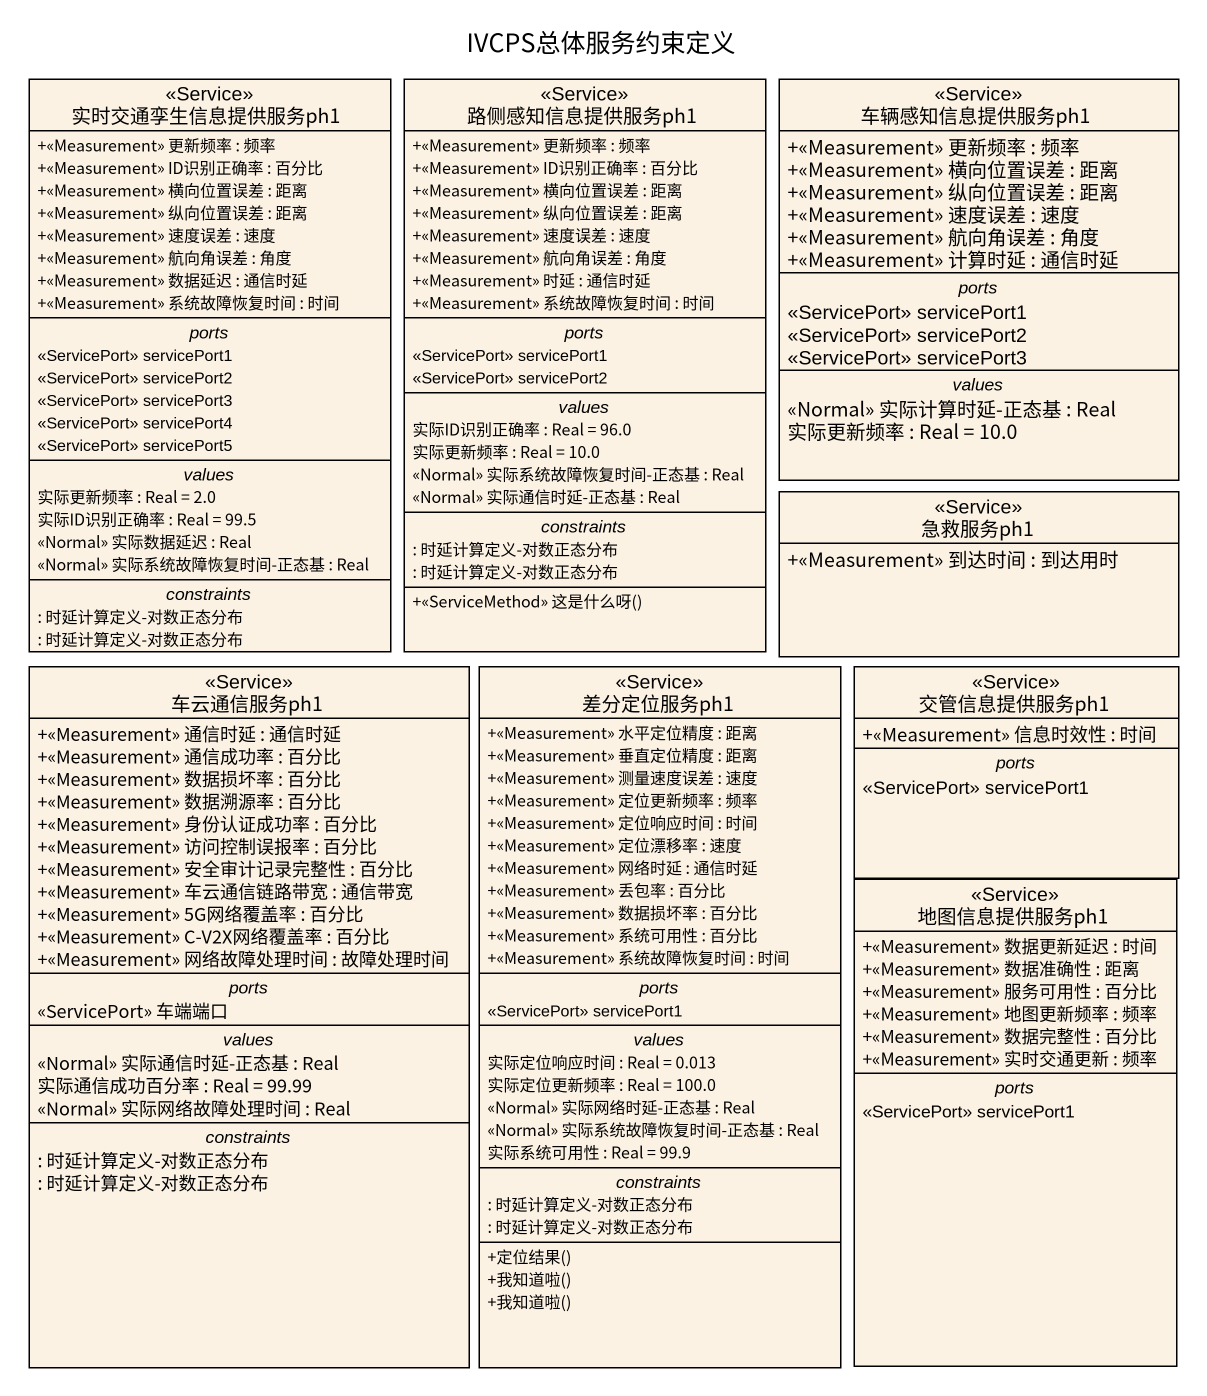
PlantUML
@startuml
title IVCPS总体服务约束定义
hide circle
hide empty members
skinparam classAttributeIconSize 0
class 实时交通孪生信息提供服务ph1 <<Service>> {
  +<<Measurement>> 更新频率 : 频率
  +<<Measurement>> ID识别正确率 : 百分比
  +<<Measurement>> 横向位置误差 : 距离
  +<<Measurement>> 纵向位置误差 : 距离
  +<<Measurement>> 速度误差 : 速度
  +<<Measurement>> 航向角误差 : 角度
  +<<Measurement>> 数据延迟 : 通信时延
  +<<Measurement>> 系统故障恢复时间 : 时间
  -- ports --
  <<ServicePort>> servicePort1
  <<ServicePort>> servicePort2
  <<ServicePort>> servicePort3
  <<ServicePort>> servicePort4
  <<ServicePort>> servicePort5
  -- values --
  实际更新频率 : Real = 2.0
  实际ID识别正确率 : Real = 99.5
  <<Normal>> 实际数据延迟 : Real
  <<Normal>> 实际系统故障恢复时间-正态基 : Real
  -- constraints --
  : 时延计算定义-对数正态分布
  : 时延计算定义-对数正态分布
}
class 路侧感知信息提供服务ph1 <<Service>> {
  +<<Measurement>> 更新频率 : 频率
  +<<Measurement>> ID识别正确率 : 百分比
  +<<Measurement>> 横向位置误差 : 距离
  +<<Measurement>> 纵向位置误差 : 距离
  +<<Measurement>> 速度误差 : 速度
  +<<Measurement>> 航向角误差 : 角度
  +<<Measurement>> 时延 : 通信时延
  +<<Measurement>> 系统故障恢复时间 : 时间
  -- ports --
  <<ServicePort>> servicePort1
  <<ServicePort>> servicePort2
  -- values --
  实际ID识别正确率 : Real = 96.0
  实际更新频率 : Real = 10.0
  <<Normal>> 实际系统故障恢复时间-正态基 : Real
  <<Normal>> 实际通信时延-正态基 : Real
  -- constraints --
  : 时延计算定义-对数正态分布
  : 时延计算定义-对数正态分布
  --
  +<<ServiceMethod>> 这是什么呀()
}
class 车辆感知信息提供服务ph1 <<Service>> {
  +<<Measurement>> 更新频率 : 频率
  +<<Measurement>> 横向位置误差 : 距离
  +<<Measurement>> 纵向位置误差 : 距离
  +<<Measurement>> 速度误差 : 速度
  +<<Measurement>> 航向角误差 : 角度
  +<<Measurement>> 计算时延 : 通信时延
  -- ports --
  <<ServicePort>> servicePort1
  <<ServicePort>> servicePort2
  <<ServicePort>> servicePort3
  -- values --
  <<Normal>> 实际计算时延-正态基 : Real
  实际更新频率 : Real = 10.0
}
class 急救服务ph1 <<Service>> {
  +<<Measurement>> 到达时间 : 到达用时
}
class 车云通信服务ph1 <<Service>> {
  +<<Measurement>> 通信时延 : 通信时延
  +<<Measurement>> 通信成功率 : 百分比
  +<<Measurement>> 数据损坏率 : 百分比
  +<<Measurement>> 数据溯源率 : 百分比
  +<<Measurement>> 身份认证成功率 : 百分比
  +<<Measurement>> 访问控制误报率 : 百分比
  +<<Measurement>> 安全审计记录完整性 : 百分比
  +<<Measurement>> 车云通信链路带宽 : 通信带宽
  +<<Measurement>> 5G网络覆盖率 : 百分比
  +<<Measurement>> C-V2X网络覆盖率 : 百分比
  +<<Measurement>> 网络故障处理时间 : 故障处理时间
  -- ports --
  <<ServicePort>> 车端端口
  -- values --
  <<Normal>> 实际通信时延-正态基 : Real
  实际通信成功百分率 : Real = 99.99
  <<Normal>> 实际网络故障处理时间 : Real
  -- constraints --
  : 时延计算定义-对数正态分布
  : 时延计算定义-对数正态分布
}
class 差分定位服务ph1 <<Service>> {
  +<<Measurement>> 水平定位精度 : 距离
  +<<Measurement>> 垂直定位精度 : 距离
  +<<Measurement>> 测量速度误差 : 速度
  +<<Measurement>> 定位更新频率 : 频率
  +<<Measurement>> 定位响应时间 : 时间
  +<<Measurement>> 定位漂移率 : 速度
  +<<Measurement>> 网络时延 : 通信时延
  +<<Measurement>> 丢包率 : 百分比
  +<<Measurement>> 数据损坏率 : 百分比
  +<<Measurement>> 系统可用性 : 百分比
  +<<Measurement>> 系统故障恢复时间 : 时间
  -- ports --
  <<ServicePort>> servicePort1
  -- values --
  实际定位响应时间 : Real = 0.013
  实际定位更新频率 : Real = 100.0
  <<Normal>> 实际网络时延-正态基 : Real
  <<Normal>> 实际系统故障恢复时间-正态基 : Real
  实际系统可用性 : Real = 99.9
  -- constraints --
  : 时延计算定义-对数正态分布
  : 时延计算定义-对数正态分布
  --
  +定位结果()
  +我知道啦()
  +我知道啦()
}
class 交管信息提供服务ph1 <<Service>> {
  +<<Measurement>> 信息时效性 : 时间
  -- ports --
  <<ServicePort>> servicePort1
}
class 地图信息提供服务ph1 <<Service>> {
  +<<Measurement>> 数据更新延迟 : 时间
  +<<Measurement>> 数据准确性 : 距离
  +<<Measurement>> 服务可用性 : 百分比
  +<<Measurement>> 地图更新频率 : 频率
  +<<Measurement>> 数据完整性 : 百分比
  +<<Measurement>> 实时交通更新 : 频率
  -- ports --
  <<ServicePort>> servicePort1
}
@enduml
